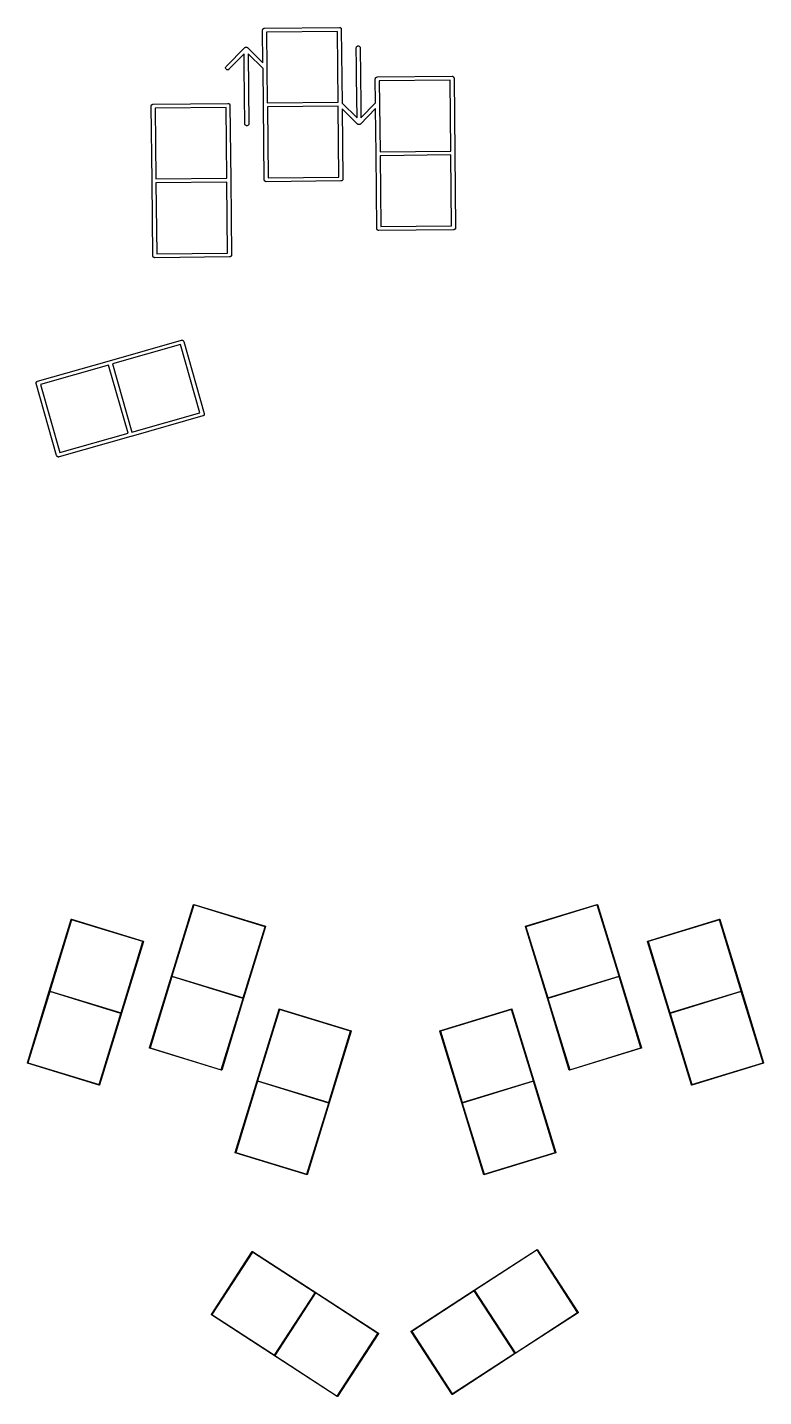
# Model space of a CAD drawing. Extents: x -11.2 to 9.7, y -8 to 9.9.
# Drawn here: x 2.36 to 9.73, y -6.21 to 7.48 of the extents above; entities that cross this region are included whole.
import ezdxf

# ---------------------------------------------------------------- set-up
doc = ezdxf.new("R2010")
doc.units = 0
doc.header["$MEASUREMENT"] = 0
doc.layers.add('BLACK', color=7, linetype='CONTINUOUS')

msp = doc.modelspace()

# ---------------------------------------------------------------- linework, layer by layer
at = {"layer": 'BLACK', "linetype": 'CONTINUOUS'}
for p, q in [((4.71693, 7.45505), (4.71712, 7.45638)), ((4.71693, 7.45481), (4.71693, 7.45505)), ((4.72038, 7.12834), (4.71693, 7.45481)), ((4.71712, 7.45772), (4.71752, 7.45913)), ((4.71712, 7.45638), (4.71712, 7.45772)), ((4.71752, 7.45913), (4.71773, 7.46057)), ((4.71773, 7.46057), (4.71829, 7.4618)), ((4.71829, 7.4618), (4.71866, 7.46309)), ((4.71866, 7.46309), (4.71944, 7.46432)), ((4.71944, 7.46432), (4.72005, 7.46565)), ((4.72005, 7.46565), (4.72093, 7.46667)), ((4.72093, 7.46667), (4.72165, 7.4678)), ((4.72165, 7.4678), (4.72274, 7.46877)), ((4.72274, 7.46877), (4.7237, 7.46987)), ((4.7237, 7.46987), (4.72483, 7.4706)), ((4.72483, 7.4706), (4.72584, 7.47149)), ((4.72584, 7.47149), (4.72716, 7.47211)), ((4.72716, 7.47211), (4.72839, 7.4729)), ((4.72839, 7.4729), (4.72968, 7.47328)), ((4.72968, 7.47328), (4.73089, 7.47385)), ((4.73089, 7.47385), (4.73234, 7.47408)), ((4.73234, 7.47408), (4.73374, 7.47449)), ((4.73374, 7.47449), (4.73508, 7.4745)), ((4.73508, 7.4745), (4.73641, 7.4747)), ((4.73641, 7.4747), (5.4844, 7.48261)), ((5.46513, 7.44303), (4.75651, 7.43554)), ((4.75651, 7.43554), (4.764, 6.72692)), ((5.47262, 6.73441), (5.46513, 7.44303)), ((5.4844, 7.48261), (5.48464, 7.48261)), ((5.48464, 7.48261), (5.48597, 7.48241)), ((5.48597, 7.48241), (5.48731, 7.48242)), ((5.48731, 7.48242), (5.48872, 7.48202)), ((5.48872, 7.48202), (5.49016, 7.48181)), ((5.49016, 7.48181), (5.49138, 7.48125)), ((5.49138, 7.48125), (5.49267, 7.48088)), ((5.49267, 7.48088), (5.49391, 7.48009)), ((5.49391, 7.48009), (5.49524, 7.47949)), ((5.49524, 7.47949), (5.49625, 7.47861)), ((5.49625, 7.47861), (5.49739, 7.47789)), ((5.49739, 7.47789), (5.49836, 7.47679)), ((5.49836, 7.47679), (5.49946, 7.47584)), ((5.49946, 7.47584), (5.50019, 7.47471)), ((5.50019, 7.47471), (5.50108, 7.4737)), ((5.50108, 7.4737), (5.5017, 7.47238)), ((5.5017, 7.47238), (5.50249, 7.47115)), ((5.50249, 7.47115), (5.50287, 7.46986)), ((5.50287, 7.46986), (5.50344, 7.46865)), ((5.50344, 7.46865), (5.50366, 7.4672)), ((5.50366, 7.4672), (5.50408, 7.4658)), ((5.50408, 7.4658), (5.50409, 7.46446)), ((5.50409, 7.46446), (5.50429, 7.46313)), ((5.50429, 7.46313), (5.51211, 6.72329)), ((4.35251, 7.09084), (4.53753, 7.27982)), ((4.53753, 7.27982), (4.5377, 7.27999)), ((4.5377, 7.27999), (4.53824, 7.28039)), ((4.53824, 7.28039), (4.53868, 7.2809)), ((4.53868, 7.2809), (4.53925, 7.28127)), ((4.53925, 7.28127), (4.53972, 7.28174)), ((4.53972, 7.28174), (4.541, 7.28245)), ((4.541, 7.28245), (4.54217, 7.28333)), ((4.54217, 7.28333), (4.5428, 7.28356)), ((4.5428, 7.28356), (4.54337, 7.28393)), ((4.54337, 7.28393), (4.54401, 7.28412)), ((4.54401, 7.28412), (4.5446, 7.28445)), ((4.5446, 7.28445), (4.54603, 7.28477)), ((4.54603, 7.28477), (4.5474, 7.28528)), ((4.5474, 7.28528), (4.54807, 7.28533)), ((4.54807, 7.28533), (4.54872, 7.28552)), ((4.54872, 7.28552), (4.54939, 7.28552)), ((4.54939, 7.28552), (4.55005, 7.28567)), ((4.55005, 7.28567), (4.55151, 7.28558)), ((4.55151, 7.28558), (4.55297, 7.28568)), ((4.55297, 7.28568), (4.55363, 7.28554)), ((4.55363, 7.28554), (4.5543, 7.28554)), ((4.5543, 7.28554), (4.55495, 7.28536)), ((4.55495, 7.28536), (4.55562, 7.28531)), ((4.55562, 7.28531), (4.55699, 7.28482)), ((4.55699, 7.28482), (4.55842, 7.28451)), ((4.55842, 7.28451), (4.55902, 7.28419)), ((4.55902, 7.28419), (4.55966, 7.284)), ((4.55966, 7.284), (4.56023, 7.28364)), ((4.56023, 7.28364), (4.56087, 7.28341)), ((4.56087, 7.28341), (4.56204, 7.28255)), ((4.56204, 7.28255), (4.56333, 7.28185)), ((4.56333, 7.28185), (4.56381, 7.28138)), ((4.56381, 7.28138), (4.56438, 7.28101)), ((4.56438, 7.28101), (4.56482, 7.28051)), ((4.56482, 7.28051), (4.56537, 7.28011)), ((4.56537, 7.28011), (4.72038, 7.12834)), ((5.65389, 7.27793), (5.65469, 7.28346)), ((5.6539, 7.27769), (5.65389, 7.27793)), ((5.65579, 7.09852), (5.6539, 7.27769)), ((5.65469, 7.28346), (5.65701, 7.28853)), ((5.65701, 7.28853), (5.66066, 7.29275)), ((5.66066, 7.29275), (5.66535, 7.29578)), ((5.66535, 7.29578), (5.6707, 7.29737)), ((5.6707, 7.29737), (5.67628, 7.2974)), ((5.67628, 7.2974), (5.68165, 7.29586)), ((5.68165, 7.29586), (5.68636, 7.29287)), ((5.68636, 7.29287), (5.69005, 7.28868)), ((5.69005, 7.28868), (5.69241, 7.28362)), ((5.69241, 7.28362), (5.69326, 7.27811)), ((5.69326, 7.27811), (5.69919, 6.71712)), ((4.53241, 7.21832), (4.38064, 7.0633)), ((4.53389, 7.07884), (4.53241, 7.21832)), ((4.72097, 7.07266), (4.57178, 7.21873)), ((4.57178, 7.21873), (4.57918, 6.51826)), ((4.34695, 7.07553), (4.3473, 7.0811)), ((4.34817, 7.07008), (4.34695, 7.07553)), ((4.3473, 7.0811), (4.34921, 7.08634)), ((4.35087, 7.0652), (4.34817, 7.07008)), ((4.34921, 7.08634), (4.35251, 7.09084)), ((4.35484, 7.06127), (4.35087, 7.0652)), ((4.35975, 7.05861), (4.35484, 7.06127)), ((4.3652, 7.05743), (4.35975, 7.05861)), ((4.37077, 7.05784), (4.3652, 7.05743)), ((4.376, 7.05979), (4.37077, 7.05784)), ((4.38047, 7.06313), (4.376, 7.05979)), ((4.38064, 7.0633), (4.38047, 7.06313)), ((4.53981, 6.51785), (4.53389, 7.07884)), ((4.72484, 6.70682), (4.72097, 7.07266)), ((5.65587, 7.09069), (5.65579, 7.09852)), ((5.65697, 6.98658), (5.65587, 7.09069)), ((5.65587, 7.09069), (5.65587, 7.09069)), ((5.6613, 6.57722), (5.65697, 6.98658)), ((5.8521, 6.98248), (5.8531, 6.98337)), ((5.8531, 6.98337), (5.85443, 6.98399)), ((5.85443, 6.98399), (5.85566, 6.98478)), ((5.85566, 6.98478), (5.85694, 6.98517)), ((5.85694, 6.98517), (5.85816, 6.98574)), ((5.85816, 6.98574), (5.85961, 6.98596)), ((5.85961, 6.98596), (5.86101, 6.98637)), ((5.86101, 6.98637), (5.86235, 6.98638)), ((5.86235, 6.98638), (5.86368, 6.98658)), ((5.86368, 6.98658), (6.61167, 6.99449)), ((6.61167, 6.99449), (6.61191, 6.99449)), ((6.61191, 6.99449), (6.61324, 6.9943)), ((6.61324, 6.9943), (6.61458, 6.9943)), ((6.61458, 6.9943), (6.61598, 6.9939)), ((6.61598, 6.9939), (6.61743, 6.99369)), ((6.61743, 6.99369), (6.61865, 6.99313)), ((6.61865, 6.99313), (6.61994, 6.99276)), ((6.61994, 6.99276), (6.62118, 6.99198)), ((6.62118, 6.99198), (6.62251, 6.99137)), ((6.62251, 6.99137), (6.62352, 6.99049)), ((6.62352, 6.99049), (6.62466, 6.98977)), ((6.62466, 6.98977), (6.62562, 6.98868)), ((6.62562, 6.98868), (6.62673, 6.98772)), ((6.62673, 6.98772), (6.62746, 6.98659)), ((6.62746, 6.98659), (6.62834, 6.98558)), ((6.62834, 6.98558), (6.62896, 6.98426)), ((6.62896, 6.98426), (6.62976, 6.98303)), ((6.62976, 6.98303), (6.63014, 6.98174)), ((5.8442, 6.96693), (5.84439, 6.96826)), ((5.8442, 6.96669), (5.8442, 6.96693)), ((5.84673, 6.72683), (5.8442, 6.96669)), ((5.84439, 6.9696), (5.84479, 6.97101)), ((5.84439, 6.96826), (5.84439, 6.9696)), ((5.84479, 6.97101), (5.845, 6.97246)), ((5.845, 6.97246), (5.84556, 6.97368)), ((5.84556, 6.97368), (5.84593, 6.97497)), ((5.84593, 6.97497), (5.84671, 6.9762)), ((5.84671, 6.9762), (5.84732, 6.97753)), ((5.84732, 6.97753), (5.8482, 6.97855)), ((5.8482, 6.97855), (5.84891, 6.97968)), ((5.84891, 6.97968), (5.85001, 6.98065)), ((5.85001, 6.98065), (5.85097, 6.98176)), ((5.85097, 6.98176), (5.8521, 6.98248)), ((6.5924, 6.95491), (5.88378, 6.94742)), ((5.88378, 6.94742), (5.89126, 6.2388)), ((6.59988, 6.24629), (6.5924, 6.95491)), ((6.63014, 6.98174), (6.63071, 6.98053)), ((6.63071, 6.98053), (6.63093, 6.97908)), ((6.63093, 6.97908), (6.63135, 6.97768)), ((6.63135, 6.97768), (6.63135, 6.97634)), ((6.63135, 6.97634), (6.63156, 6.97501)), ((6.63156, 6.97501), (6.64736, 5.47903)), ((3.60757, 6.70796), (3.60866, 6.70892)), ((3.60866, 6.70892), (3.60962, 6.71003)), ((3.60962, 6.71003), (3.61075, 6.71076)), ((3.61075, 6.71076), (3.61175, 6.71164)), ((3.61175, 6.71164), (3.61308, 6.71226)), ((3.61308, 6.71226), (3.61431, 6.71306)), ((3.61431, 6.71306), (3.61559, 6.71344)), ((3.61559, 6.71344), (3.61681, 6.71401)), ((3.61681, 6.71401), (3.61826, 6.71423)), ((3.61826, 6.71423), (3.61966, 6.71465)), ((3.61966, 6.71465), (3.621, 6.71465)), ((3.621, 6.71465), (3.62233, 6.71486)), ((3.62233, 6.71486), (4.37032, 6.72276)), ((4.37032, 6.72276), (4.37056, 6.72276)), ((4.37056, 6.72276), (4.37189, 6.72257)), ((4.37189, 6.72257), (4.37323, 6.72258)), ((4.37323, 6.72258), (4.37463, 6.72217)), ((4.37463, 6.72217), (4.37608, 6.72196)), ((4.37608, 6.72196), (4.3773, 6.7214)), ((4.3773, 6.7214), (4.37859, 6.72103)), ((4.37859, 6.72103), (4.37983, 6.72025)), ((4.37983, 6.72025), (4.38116, 6.71964)), ((4.38116, 6.71964), (4.38217, 6.71877)), ((4.38217, 6.71877), (4.38331, 6.71805)), ((4.38331, 6.71805), (4.38427, 6.71695)), ((4.38427, 6.71695), (4.38538, 6.71599)), ((4.38538, 6.71599), (4.38611, 6.71486)), ((4.38611, 6.71486), (4.387, 6.71386)), ((4.387, 6.71386), (4.38761, 6.71253)), ((4.38761, 6.71253), (4.38841, 6.7113)), ((4.38841, 6.7113), (4.38879, 6.71002)), ((4.38879, 6.71002), (4.38936, 6.7088)), ((4.38936, 6.7088), (4.38958, 6.70736)), ((4.764, 6.72692), (5.47262, 6.73441)), ((5.51211, 6.72329), (5.6613, 6.57722)), ((5.69919, 6.71712), (5.70066, 6.57764)), ((5.70066, 6.57764), (5.84673, 6.72683)), ((3.60285, 6.69521), (3.60304, 6.69654)), ((3.60285, 6.69497), (3.60285, 6.69521)), ((3.61075, 5.94698), (3.60285, 6.69497)), ((3.60304, 6.69788), (3.60344, 6.69928)), ((3.60304, 6.69654), (3.60304, 6.69788)), ((3.60344, 6.69928), (3.60365, 6.70073)), ((3.60365, 6.70073), (3.60421, 6.70195)), ((3.60421, 6.70195), (3.60458, 6.70324)), ((3.60458, 6.70324), (3.60536, 6.70448)), ((3.60536, 6.70448), (3.60597, 6.70581)), ((3.60597, 6.70581), (3.60685, 6.70682)), ((3.60685, 6.70682), (3.60757, 6.70796)), ((4.35105, 6.68318), (3.64243, 6.6757)), ((3.64243, 6.6757), (3.64991, 5.96708)), ((4.35854, 5.97456), (4.35105, 6.68318)), ((4.38958, 6.70736), (4.39, 6.70595)), ((4.39, 6.70595), (4.39, 6.70461)), ((4.39, 6.70461), (4.39021, 6.70328)), ((4.39021, 6.70328), (4.39811, 5.9553)), ((4.73274, 5.95883), (4.72484, 6.70682)), ((4.72484, 6.70682), (4.72484, 6.70682)), ((5.47303, 6.69504), (4.76441, 6.68755)), ((4.76441, 6.68755), (4.7719, 5.97893)), ((5.48052, 5.98642), (5.47303, 6.69504)), ((5.66771, 6.51584), (5.5127, 6.66762)), ((5.5127, 6.66762), (5.5201, 5.96715)), ((5.84732, 6.67115), (5.69555, 6.51614)), ((5.8521, 6.2187), (5.84732, 6.67115)), ((4.54066, 6.51233), (4.53981, 6.51785)), ((4.54303, 6.50727), (4.54066, 6.51233)), ((4.54672, 6.50309), (4.54303, 6.50727)), ((4.55143, 6.5001), (4.54672, 6.50309)), ((4.55679, 6.49856), (4.55143, 6.5001)), ((4.56238, 6.49858), (4.55679, 6.49856)), ((4.56773, 6.50017), (4.56238, 6.49858)), ((4.57241, 6.5032), (4.56773, 6.50017)), ((4.57606, 6.50742), (4.57241, 6.5032)), ((4.57838, 6.5125), (4.57606, 6.50742)), ((4.57918, 6.51802), (4.57838, 6.5125)), ((4.57918, 6.51826), (4.57918, 6.51802)), ((5.66825, 6.51545), (5.66771, 6.51584)), ((5.6687, 6.51494), (5.66825, 6.51545)), ((5.66927, 6.51458), (5.6687, 6.51494)), ((5.66975, 6.51411), (5.66927, 6.51458)), ((5.67103, 6.51341), (5.66975, 6.51411)), ((5.67221, 6.51254), (5.67103, 6.51341)), ((5.67285, 6.51231), (5.67221, 6.51254)), ((5.67342, 6.51195), (5.67285, 6.51231)), ((5.67406, 6.51177), (5.67342, 6.51195)), ((5.67466, 6.51145), (5.67406, 6.51177)), ((5.67608, 6.51114), (5.67466, 6.51145)), ((5.67746, 6.51064), (5.67608, 6.51114)), ((5.67813, 6.5106), (5.67746, 6.51064)), ((5.67878, 6.51041), (5.67813, 6.5106)), ((5.67945, 6.51041), (5.67878, 6.51041)), ((5.68011, 6.51027), (5.67945, 6.51041)), ((5.68157, 6.51038), (5.68011, 6.51027)), ((5.68303, 6.51029), (5.68157, 6.51038)), ((5.68369, 6.51043), (5.68303, 6.51029)), ((5.68436, 6.51044), (5.68369, 6.51043)), ((5.68501, 6.51063), (5.68436, 6.51044)), ((5.68568, 6.51068), (5.68501, 6.51063)), ((5.68705, 6.51119), (5.68568, 6.51068)), ((5.68847, 6.51151), (5.68705, 6.51119)), ((5.68906, 6.51183), (5.68847, 6.51151)), ((5.68971, 6.51203), (5.68906, 6.51183)), ((5.69028, 6.51239), (5.68971, 6.51203)), ((5.69091, 6.51263), (5.69028, 6.51239)), ((5.69208, 6.5135), (5.69091, 6.51263)), ((5.69336, 6.51421), (5.69208, 6.5135)), ((5.69383, 6.51469), (5.69336, 6.51421)), ((5.6944, 6.51505), (5.69383, 6.51469)), ((5.69484, 6.51556), (5.6944, 6.51505)), ((5.69538, 6.51597), (5.69484, 6.51556)), ((5.69555, 6.51614), (5.69538, 6.51597)), ((5.86001, 5.47071), (5.8521, 6.2187)), ((5.8521, 6.2187), (5.8521, 6.2187)), ((5.89126, 6.2388), (6.59988, 6.24629)), ((6.6003, 6.20692), (5.89168, 6.19944)), ((5.89168, 6.19944), (5.89917, 5.49081)), ((6.60779, 5.4983), (6.6003, 6.20692)), ((3.61866, 5.19899), (3.61075, 5.94698)), ((3.61075, 5.94698), (3.61075, 5.94698)), ((3.64991, 5.96708), (4.35854, 5.97456)), ((4.35895, 5.9352), (3.65033, 5.92771)), ((3.65033, 5.92771), (3.65782, 5.21909)), ((4.36644, 5.22657), (4.35895, 5.9352)), ((4.39811, 5.9553), (4.40602, 5.20731)), ((4.73294, 5.9575), (4.73274, 5.95883)), ((4.73295, 5.95616), (4.73294, 5.9575)), ((4.73337, 5.95476), (4.73295, 5.95616)), ((4.73359, 5.95331), (4.73337, 5.95476)), ((4.73416, 5.9521), (4.73359, 5.95331)), ((4.73454, 5.95081), (4.73416, 5.9521)), ((4.73533, 5.94958), (4.73454, 5.95081)), ((4.73595, 5.94826), (4.73533, 5.94958)), ((4.73684, 5.94725), (4.73595, 5.94826)), ((4.73757, 5.94612), (4.73684, 5.94725)), ((4.73867, 5.94517), (4.73757, 5.94612)), ((4.73964, 5.94407), (4.73867, 5.94517)), ((4.74077, 5.94335), (4.73964, 5.94407)), ((4.74179, 5.94247), (4.74077, 5.94335)), ((4.74312, 5.94187), (4.74179, 5.94247)), ((4.74436, 5.94108), (4.74312, 5.94187)), ((4.74565, 5.94071), (4.74436, 5.94108)), ((4.74687, 5.94015), (4.74565, 5.94071)), ((4.74831, 5.93994), (4.74687, 5.94015)), ((4.74972, 5.93954), (4.74831, 5.93994)), ((4.75106, 5.93955), (4.74972, 5.93954)), ((4.75239, 5.93935), (4.75106, 5.93955)), ((4.75263, 5.93935), (4.75239, 5.93935)), ((5.50062, 5.94726), (4.75263, 5.93935)), ((4.7719, 5.97893), (5.48052, 5.98642)), ((5.50195, 5.94746), (5.50062, 5.94726)), ((5.50329, 5.94747), (5.50195, 5.94746)), ((5.50469, 5.94788), (5.50329, 5.94747)), ((5.50614, 5.94811), (5.50469, 5.94788)), ((5.50735, 5.94868), (5.50614, 5.94811)), ((5.50864, 5.94906), (5.50735, 5.94868)), ((5.50987, 5.94985), (5.50864, 5.94906)), ((5.51119, 5.95047), (5.50987, 5.94985)), ((5.5122, 5.95136), (5.51119, 5.95047)), ((5.51333, 5.95209), (5.5122, 5.95136)), ((5.51428, 5.95319), (5.51333, 5.95209)), ((5.51538, 5.95416), (5.51428, 5.95319)), ((5.5161, 5.95529), (5.51538, 5.95416)), ((5.51698, 5.95631), (5.5161, 5.95529)), ((5.51759, 5.95764), (5.51698, 5.95631)), ((5.51837, 5.95887), (5.51759, 5.95764)), ((5.51874, 5.96016), (5.51837, 5.95887)), ((5.5193, 5.96139), (5.51874, 5.96016)), ((5.51951, 5.96283), (5.5193, 5.96139)), ((5.51991, 5.96424), (5.51951, 5.96283)), ((5.5201, 5.96691), (5.51991, 5.96558)), ((5.51991, 5.96558), (5.51991, 5.96424)), ((5.5201, 5.96715), (5.5201, 5.96691)), ((5.89917, 5.49081), (6.60779, 5.4983)), ((6.64736, 5.47879), (6.64717, 5.47746)), ((6.64717, 5.47746), (6.64718, 5.47612)), ((6.64736, 5.47903), (6.64736, 5.47879)), ((5.86021, 5.46939), (5.86001, 5.47071)), ((5.86022, 5.46804), (5.86021, 5.46939)), ((5.86063, 5.46664), (5.86022, 5.46804)), ((5.86086, 5.4652), (5.86063, 5.46664)), ((5.86142, 5.46398), (5.86086, 5.4652)), ((5.86181, 5.46269), (5.86142, 5.46398)), ((5.8626, 5.46147), (5.86181, 5.46269)), ((5.86322, 5.46014), (5.8626, 5.46147)), ((5.86411, 5.45913), (5.86322, 5.46014)), ((5.86483, 5.45801), (5.86411, 5.45913)), ((5.86594, 5.45705), (5.86483, 5.45801)), ((5.86691, 5.45595), (5.86594, 5.45705)), ((5.86804, 5.45523), (5.86691, 5.45595)), ((5.86906, 5.45436), (5.86804, 5.45523)), ((5.87039, 5.45375), (5.86906, 5.45436)), ((5.87162, 5.45297), (5.87039, 5.45375)), ((5.87291, 5.45259), (5.87162, 5.45297)), ((5.87413, 5.45204), (5.87291, 5.45259)), ((5.87558, 5.45183), (5.87413, 5.45204)), ((5.87699, 5.45142), (5.87558, 5.45183)), ((5.87833, 5.45143), (5.87699, 5.45142)), ((5.87966, 5.45124), (5.87833, 5.45143)), ((5.8799, 5.45124), (5.87966, 5.45124)), ((6.62789, 5.45914), (5.8799, 5.45124)), ((6.62921, 5.45934), (6.62789, 5.45914)), ((6.63056, 5.45935), (6.62921, 5.45934)), ((6.63196, 5.45977), (6.63056, 5.45935)), ((6.6334, 5.45999), (6.63196, 5.45977)), ((6.63462, 5.46056), (6.6334, 5.45999)), ((6.63591, 5.46094), (6.63462, 5.46056)), ((6.63714, 5.46173), (6.63591, 5.46094)), ((6.63846, 5.46235), (6.63714, 5.46173)), ((6.63947, 5.46324), (6.63846, 5.46235)), ((6.6406, 5.46397), (6.63947, 5.46324)), ((6.64155, 5.46508), (6.6406, 5.46397)), ((6.64265, 5.46604), (6.64155, 5.46508)), ((6.64337, 5.46718), (6.64265, 5.46604)), ((6.64425, 5.46819), (6.64337, 5.46718)), ((6.64485, 5.46952), (6.64425, 5.46819)), ((6.64564, 5.47076), (6.64485, 5.46952)), ((6.64601, 5.47205), (6.64564, 5.47076)), ((6.64656, 5.47327), (6.64601, 5.47205)), ((6.64677, 5.47472), (6.64656, 5.47327)), ((6.64718, 5.47612), (6.64677, 5.47472)), ((3.65782, 5.21909), (4.36644, 5.22657)), ((4.40543, 5.20299), (4.40522, 5.20154)), ((4.40583, 5.20439), (4.40543, 5.20299)), ((4.40602, 5.20706), (4.40582, 5.20574)), ((4.40582, 5.20574), (4.40583, 5.20439)), ((4.40602, 5.20731), (4.40602, 5.20706)), ((3.61886, 5.19766), (3.61866, 5.19899)), ((3.61887, 5.19632), (3.61886, 5.19766)), ((3.61928, 5.19492), (3.61887, 5.19632)), ((3.61951, 5.19347), (3.61928, 5.19492)), ((3.62008, 5.19225), (3.61951, 5.19347)), ((3.62046, 5.19097), (3.62008, 5.19225)), ((3.62125, 5.18974), (3.62046, 5.19097)), ((3.62187, 5.18841), (3.62125, 5.18974)), ((3.62276, 5.18741), (3.62187, 5.18841)), ((3.62349, 5.18628), (3.62276, 5.18741)), ((3.62459, 5.18532), (3.62349, 5.18628)), ((3.62556, 5.18422), (3.62459, 5.18532)), ((3.62669, 5.18351), (3.62556, 5.18422)), ((3.62771, 5.18263), (3.62669, 5.18351)), ((3.62904, 5.18202), (3.62771, 5.18263)), ((3.63027, 5.18124), (3.62904, 5.18202)), ((3.63156, 5.18087), (3.63027, 5.18124)), ((3.63279, 5.18031), (3.63156, 5.18087)), ((3.63423, 5.1801), (3.63279, 5.18031)), ((3.63564, 5.1797), (3.63423, 5.1801)), ((3.63698, 5.1797), (3.63564, 5.1797)), ((3.63831, 5.17951), (3.63698, 5.1797)), ((3.63855, 5.17951), (3.63831, 5.17951)), ((4.38654, 5.18741), (3.63855, 5.17951)), ((4.38787, 5.18762), (4.38654, 5.18741)), ((4.38921, 5.18762), (4.38787, 5.18762)), ((4.39061, 5.18804), (4.38921, 5.18762)), ((4.39206, 5.18826), (4.39061, 5.18804)), ((4.39327, 5.18883), (4.39206, 5.18826)), ((4.39456, 5.18921), (4.39327, 5.18883)), ((4.39579, 5.19001), (4.39456, 5.18921)), ((4.39711, 5.19063), (4.39579, 5.19001)), ((4.39812, 5.19151), (4.39711, 5.19063)), ((4.39925, 5.19224), (4.39812, 5.19151)), ((4.4002, 5.19335), (4.39925, 5.19224)), ((4.4013, 5.19431), (4.4002, 5.19335)), ((4.40202, 5.19545), (4.4013, 5.19431)), ((4.4029, 5.19646), (4.40202, 5.19545)), ((4.4035, 5.19779), (4.4029, 5.19646)), ((4.40429, 5.19903), (4.4035, 5.19779)), ((4.40466, 5.20032), (4.40429, 5.19903)), ((4.40522, 5.20154), (4.40466, 5.20032)), ((3.1847, 4.14943), (3.90413, 4.35428)), ((3.89598, 4.31103), (3.21441, 4.11695)), ((4.09005, 3.62946), (3.89598, 4.31103)), ((3.90413, 4.35428), (3.90436, 4.35435)), ((3.90436, 4.35435), (3.90569, 4.35451)), ((3.90569, 4.35451), (3.90699, 4.35487)), ((3.90699, 4.35487), (3.90845, 4.35485)), ((3.90845, 4.35485), (3.9099, 4.35503)), ((3.9099, 4.35503), (3.91123, 4.35482)), ((3.91123, 4.35482), (3.91257, 4.3548)), ((3.91257, 4.3548), (3.91397, 4.35437)), ((3.91397, 4.35437), (3.91541, 4.35413)), ((3.91541, 4.35413), (3.91662, 4.35355)), ((3.91662, 4.35355), (3.9179, 4.35316)), ((3.9179, 4.35316), (3.91913, 4.35236)), ((3.91913, 4.35236), (3.92044, 4.35173)), ((3.92044, 4.35173), (3.92144, 4.35083)), ((3.92144, 4.35083), (3.92257, 4.35009)), ((3.92257, 4.35009), (3.92351, 4.34898)), ((3.92351, 4.34898), (3.9246, 4.348)), ((3.9246, 4.348), (3.92531, 4.34686)), ((3.92531, 4.34686), (3.92618, 4.34584)), ((3.92618, 4.34584), (3.92678, 4.3445)), ((3.92678, 4.3445), (3.92755, 4.34326)), ((3.92755, 4.34326), (3.92791, 4.34197)), ((3.92791, 4.34197), (3.92845, 4.34074)), ((3.92845, 4.34074), (4.13331, 3.62131)), ((2.46526, 3.94457), (3.1847, 4.14943)), ((3.21441, 4.11695), (3.40849, 3.43538)), ((3.17655, 4.10617), (2.49498, 3.91209)), ((3.37062, 3.4246), (3.17655, 4.10617)), ((2.45097, 3.92602), (2.45119, 3.92734)), ((2.45115, 3.92456), (2.45097, 3.92602)), ((2.45113, 3.9231), (2.45115, 3.92456)), ((2.45149, 3.92181), (2.45113, 3.9231)), ((2.45119, 3.92734), (2.45121, 3.92868)), ((2.45121, 3.92868), (2.45164, 3.93008)), ((2.45166, 3.92048), (2.45149, 3.92181)), ((2.45164, 3.93008), (2.45187, 3.93152)), ((2.45172, 3.92024), (2.45166, 3.92048)), ((2.65658, 3.20081), (2.45172, 3.92024)), ((2.45187, 3.93152), (2.45245, 3.93274)), ((2.45245, 3.93274), (2.45284, 3.93402)), ((2.45284, 3.93402), (2.45365, 3.93524)), ((2.45365, 3.93524), (2.45428, 3.93656)), ((2.45428, 3.93656), (2.45517, 3.93756)), ((2.45517, 3.93756), (2.45591, 3.93868)), ((2.45591, 3.93868), (2.45703, 3.93963)), ((2.45703, 3.93963), (2.458, 3.94072)), ((2.458, 3.94072), (2.45914, 3.94143)), ((2.45914, 3.94143), (2.46017, 3.94229)), ((2.46017, 3.94229), (2.4615, 3.94289)), ((2.4615, 3.94289), (2.46274, 3.94366)), ((2.46274, 3.94366), (2.46404, 3.94402)), ((2.46404, 3.94402), (2.46526, 3.94457)), ((2.49498, 3.91209), (2.68905, 3.23053)), ((4.11977, 3.59698), (3.40034, 3.39213)), ((3.40849, 3.43538), (4.09005, 3.62946)), ((4.121, 3.59753), (4.11977, 3.59698)), ((4.12229, 3.59789), (4.121, 3.59753)), ((4.12353, 3.59866), (4.12229, 3.59789)), ((4.12487, 3.59926), (4.12353, 3.59866)), ((4.12589, 3.60013), (4.12487, 3.59926)), ((4.12703, 3.60084), (4.12589, 3.60013)), ((4.12801, 3.60193), (4.12703, 3.60084)), ((4.12912, 3.60287), (4.12801, 3.60193)), ((4.12986, 3.60399), (4.12912, 3.60287)), ((4.13075, 3.60499), (4.12986, 3.60399)), ((4.13138, 3.60631), (4.13075, 3.60499)), ((4.13219, 3.60753), (4.13138, 3.60631)), ((4.13258, 3.60882), (4.13219, 3.60753)), ((4.13316, 3.61003), (4.13258, 3.60882)), ((4.1334, 3.61147), (4.13316, 3.61003)), ((4.13331, 3.62131), (4.13338, 3.62108)), ((4.13338, 3.62108), (4.13354, 3.61974)), ((4.13383, 3.61287), (4.1334, 3.61147)), ((4.13354, 3.61974), (4.1339, 3.61845)), ((4.13384, 3.61421), (4.13383, 3.61287)), ((4.13406, 3.61554), (4.13384, 3.61421)), ((4.1339, 3.61845), (4.13388, 3.61699)), ((4.13388, 3.61699), (4.13406, 3.61554)), ((2.68905, 3.23053), (3.37062, 3.4246)), ((3.40033, 3.39213), (2.6809, 3.18727)), ((3.40034, 3.39213), (3.40033, 3.39213)), ((2.65713, 3.19959), (2.65658, 3.20081)), ((2.65749, 3.19829), (2.65713, 3.19959)), ((2.65826, 3.19705), (2.65749, 3.19829)), ((2.65885, 3.19571), (2.65826, 3.19705)), ((2.65972, 3.19469), (2.65885, 3.19571)), ((2.66043, 3.19355), (2.65972, 3.19469)), ((2.66152, 3.19257), (2.66043, 3.19355)), ((2.66247, 3.19146), (2.66152, 3.19257)), ((2.66359, 3.19072), (2.66247, 3.19146)), ((2.66459, 3.18983), (2.66359, 3.19072)), ((2.66591, 3.1892), (2.66459, 3.18983)), ((2.66713, 3.18839), (2.66591, 3.1892)), ((2.66841, 3.188), (2.66713, 3.18839)), ((2.66962, 3.18742), (2.66841, 3.188)), ((2.67107, 3.18718), (2.66962, 3.18742)), ((2.67246, 3.18675), (2.67107, 3.18718)), ((2.67381, 3.18674), (2.67246, 3.18675)), ((2.67513, 3.18652), (2.67381, 3.18674)), ((2.67658, 3.1867), (2.67513, 3.18652)), ((2.67804, 3.18668), (2.67658, 3.1867)), ((2.67934, 3.18704), (2.67804, 3.18668)), ((2.68067, 3.18721), (2.67934, 3.18704)), ((2.6809, 3.18727), (2.68067, 3.18721)), ((3.80505, -2.00542), (4.02433, -1.28819)), ((4.02815, -1.29183), (3.81026, -2.00454)), ((4.02433, -1.28819), (4.02548, -1.28679)), ((4.02548, -1.28679), (4.02728, -1.28662)), ((4.02728, -1.28662), (4.7445, -1.5059)), ((4.74086, -1.50973), (4.02815, -1.29183)), ((7.34786, -1.5059), (8.06509, -1.28662)), ((8.06422, -1.29183), (7.3515, -1.50973)), ((8.28211, -2.00454), (8.06422, -1.29183)), ((8.06509, -1.28662), (8.06509, -1.28662)), ((8.06509, -1.28662), (8.06689, -1.28679)), ((8.06689, -1.28679), (8.06804, -1.28819)), ((8.06804, -1.28819), (8.28732, -2.00542)), ((2.58302, -2.15465), (2.8023, -1.43742)), ((2.80612, -1.44106), (2.58823, -2.15377)), ((2.8023, -1.43742), (2.80345, -1.43603)), ((2.80345, -1.43603), (2.80525, -1.43585)), ((2.80525, -1.43585), (3.52248, -1.65513)), ((3.51884, -1.65896), (2.80612, -1.44106)), ((4.7445, -1.5059), (4.7459, -1.50705)), ((7.34647, -1.50705), (7.34786, -1.5059)), ((8.56989, -1.65513), (9.28712, -1.43585)), ((9.28624, -1.44106), (8.57353, -1.65896)), ((9.50414, -2.15377), (9.28624, -1.44106)), ((9.28712, -1.43585), (9.28712, -1.43585)), ((9.28712, -1.43585), (9.28892, -1.43603)), ((9.28892, -1.43603), (9.29007, -1.43742)), ((9.29007, -1.43742), (9.50935, -2.15465)), ((4.52297, -2.22244), (4.74086, -1.50973)), ((4.74607, -1.50885), (4.52679, -2.22608)), ((4.7459, -1.50705), (4.74607, -1.50885)), ((7.3463, -1.50885), (7.34647, -1.50705)), ((7.56557, -2.22608), (7.3463, -1.50885)), ((7.3515, -1.50973), (7.5694, -2.22244)), ((3.30094, -2.37167), (3.51884, -1.65896)), ((3.52404, -1.65808), (3.30477, -2.37531)), ((3.52248, -1.65513), (3.52387, -1.65628)), ((3.52387, -1.65628), (3.52404, -1.65808)), ((8.56832, -1.65808), (8.5685, -1.65628)), ((8.7876, -2.37531), (8.56832, -1.65808)), ((8.5685, -1.65628), (8.56989, -1.65513)), ((8.57353, -1.65896), (8.79143, -2.37167)), ((3.58577, -2.72264), (3.80505, -2.00542)), ((3.80887, -2.00906), (3.59098, -2.72177)), ((3.80505, -2.00542), (3.80505, -2.00542)), ((4.52159, -2.22695), (3.80887, -2.00906)), ((3.81026, -2.00454), (4.52297, -2.22244)), ((7.5694, -2.22244), (8.28211, -2.00454)), ((8.28349, -2.00906), (7.57078, -2.22695)), ((8.50139, -2.72177), (8.28349, -2.00906)), ((8.28732, -2.00542), (8.28732, -2.00542)), ((8.28732, -2.00542), (8.5066, -2.72264)), ((2.36374, -2.87188), (2.58302, -2.15465)), ((2.58685, -2.15829), (2.36895, -2.871)), ((2.58302, -2.15465), (2.58302, -2.15465)), ((3.29956, -2.37619), (2.58685, -2.15829)), ((2.58823, -2.15377), (3.30094, -2.37167)), ((8.79143, -2.37167), (9.50414, -2.15377)), ((9.50552, -2.15829), (8.79281, -2.37619)), ((9.72342, -2.871), (9.50552, -2.15829)), ((9.50935, -2.15465), (9.50935, -2.15465)), ((9.50935, -2.15465), (9.72863, -2.87188)), ((4.30369, -2.93966), (4.52159, -2.22695)), ((4.52679, -2.22608), (4.30751, -2.9433)), ((4.52679, -2.22608), (4.52679, -2.22608)), ((7.78485, -2.9433), (7.56557, -2.22608)), ((7.56557, -2.22608), (7.56557, -2.22608)), ((7.57078, -2.22695), (7.78868, -2.93966)), ((3.08166, -3.0889), (3.29956, -2.37619)), ((3.30477, -2.37531), (3.08549, -3.09254)), ((3.30477, -2.37531), (3.30477, -2.37531)), ((4.66161, -3.05156), (4.88089, -2.33433)), ((4.88472, -2.33797), (4.66682, -3.05068)), ((4.88089, -2.33433), (4.88204, -2.33294)), ((4.88204, -2.33294), (4.88384, -2.33277)), ((4.88384, -2.33277), (5.60107, -2.55204)), ((5.59743, -2.55587), (4.88472, -2.33797)), ((6.4913, -2.55204), (7.20853, -2.33277)), ((7.20765, -2.33797), (6.49494, -2.55587)), ((7.42555, -3.05068), (7.20765, -2.33797)), ((7.20853, -2.33277), (7.20853, -2.33277)), ((7.20853, -2.33277), (7.21033, -2.33294)), ((7.21033, -2.33294), (7.21148, -2.33433)), ((7.21148, -2.33433), (7.43076, -3.05156)), ((9.00688, -3.09254), (8.7876, -2.37531)), ((8.7876, -2.37531), (8.7876, -2.37531)), ((8.79281, -2.37619), (9.01071, -3.0889)), ((5.37953, -3.26858), (5.59743, -2.55587)), ((5.60264, -2.55499), (5.38336, -3.27222)), ((5.60107, -2.55204), (5.60246, -2.55319)), ((5.60246, -2.55319), (5.60264, -2.55499)), ((6.48973, -2.55499), (6.48991, -2.55319)), ((6.70901, -3.27222), (6.48973, -2.55499)), ((6.48991, -2.55319), (6.4913, -2.55204)), ((6.49494, -2.55587), (6.71284, -3.26858)), ((3.58594, -2.72444), (3.58577, -2.72264)), ((3.58734, -2.72559), (3.58594, -2.72444)), ((4.30457, -2.94487), (3.58734, -2.72559)), ((3.59098, -2.72177), (4.30369, -2.93966)), ((8.50503, -2.72559), (7.7878, -2.94487)), ((7.78868, -2.93966), (8.50139, -2.72177)), ((8.50643, -2.72444), (8.50503, -2.72559)), ((8.5066, -2.72264), (8.50643, -2.72444)), ((2.36391, -2.87368), (2.36374, -2.87188)), ((2.36531, -2.87483), (2.36391, -2.87368)), ((3.08254, -3.09411), (2.36531, -2.87483)), ((2.36895, -2.871), (3.08166, -3.0889)), ((9.72706, -2.87483), (9.00983, -3.09411)), ((9.01071, -3.0889), (9.72342, -2.871)), ((9.72846, -2.87368), (9.72706, -2.87483)), ((9.72863, -2.87188), (9.72846, -2.87368)), ((4.30636, -2.9447), (4.30457, -2.94487)), ((4.30457, -2.94487), (4.30457, -2.94487)), ((4.30751, -2.9433), (4.30636, -2.9447)), ((7.786, -2.9447), (7.78485, -2.9433)), ((7.7878, -2.94487), (7.786, -2.9447)), ((3.08434, -3.09393), (3.08254, -3.09411)), ((3.08254, -3.09411), (3.08254, -3.09411)), ((3.08549, -3.09254), (3.08434, -3.09393)), ((4.44233, -3.76879), (4.66161, -3.05156)), ((4.66544, -3.0552), (4.44754, -3.76791)), ((4.66161, -3.05156), (4.66161, -3.05156)), ((5.37815, -3.2731), (4.66544, -3.0552)), ((4.66682, -3.05068), (5.37953, -3.26858)), ((6.71284, -3.26858), (7.42555, -3.05068)), ((7.42693, -3.0552), (6.71422, -3.2731)), ((7.64483, -3.76791), (7.42693, -3.0552)), ((7.43076, -3.05156), (7.43076, -3.05156)), ((7.43076, -3.05156), (7.65004, -3.76879)), ((9.00803, -3.09393), (9.00688, -3.09254)), ((9.00983, -3.09411), (9.00803, -3.09393)), ((5.16025, -3.98581), (5.37815, -3.2731)), ((5.38336, -3.27222), (5.16408, -3.98945)), ((5.38336, -3.27222), (5.38336, -3.27222)), ((6.92829, -3.98945), (6.70901, -3.27222)), ((6.70901, -3.27222), (6.70901, -3.27222)), ((6.71422, -3.2731), (6.93212, -3.98581)), ((4.44251, -3.77059), (4.44233, -3.76879)), ((4.4439, -3.77174), (4.44251, -3.77059)), ((5.16113, -3.99102), (4.4439, -3.77174)), ((4.44754, -3.76791), (5.16025, -3.98581)), ((7.64847, -3.77174), (6.93124, -3.99102)), ((6.93212, -3.98581), (7.64483, -3.76791)), ((7.64986, -3.77059), (7.64847, -3.77174)), ((7.65004, -3.76879), (7.64986, -3.77059)), ((5.16293, -3.99085), (5.16113, -3.99102)), ((5.16113, -3.99102), (5.16113, -3.99102)), ((5.16408, -3.98945), (5.16293, -3.99085)), ((6.92944, -3.99085), (6.92829, -3.98945)), ((6.93124, -3.99102), (6.92944, -3.99085)), ((4.20484, -5.38813), (4.61332, -4.75912)), ((4.616, -4.76368), (4.21009, -5.38872)), ((4.61332, -4.75912), (4.61481, -4.7581)), ((4.61481, -4.7581), (4.61659, -4.75843)), ((5.24104, -5.16958), (4.616, -4.76368)), ((4.61659, -4.75843), (5.87459, -5.57539)), ((6.83268, -5.1452), (7.46168, -4.73672)), ((7.46227, -4.74197), (6.83723, -5.14787)), ((7.46168, -4.73672), (7.46346, -4.73639)), ((7.86818, -5.36701), (7.46227, -4.74197)), ((7.46346, -4.73639), (7.46495, -4.73741)), ((7.46495, -4.73741), (7.87343, -5.36642)), ((4.83513, -5.79462), (5.24104, -5.16958)), ((5.245, -5.17216), (4.83909, -5.7972)), ((5.87004, -5.57806), (5.245, -5.17216)), ((6.20368, -5.55368), (6.83268, -5.1452)), ((6.83327, -5.15045), (6.20823, -5.55635)), ((6.83268, -5.1452), (6.83268, -5.1452)), ((7.23918, -5.77549), (6.83327, -5.15045)), ((6.83723, -5.14787), (7.24288, -5.77252)), ((4.20451, -5.3899), (4.20484, -5.38813)), ((4.20554, -5.39139), (4.20451, -5.3899)), ((5.46354, -6.20835), (4.20554, -5.39139)), ((4.21009, -5.38872), (4.83513, -5.79462)), ((7.24314, -5.77292), (7.86818, -5.36701)), ((7.87273, -5.36968), (7.24373, -5.77816)), ((7.87376, -5.36819), (7.87273, -5.36968)), ((7.87343, -5.36642), (7.87376, -5.36819)), ((5.46413, -6.2031), (5.87004, -5.57806)), ((5.87529, -5.57866), (5.46681, -6.20766)), ((5.87459, -5.57539), (5.87562, -5.57688)), ((5.87562, -5.57688), (5.87529, -5.57866)), ((6.20265, -5.55517), (6.20368, -5.55368)), ((6.20298, -5.55695), (6.20265, -5.55517)), ((6.61146, -6.18595), (6.20298, -5.55695)), ((6.20823, -5.55635), (6.61414, -6.18139)), ((4.83909, -5.7972), (5.46413, -6.2031)), ((6.61414, -6.18139), (7.23918, -5.77549)), ((7.24373, -5.77816), (6.61473, -6.18664)), ((7.24288, -5.77252), (7.24314, -5.77292)), ((7.24373, -5.77816), (7.24373, -5.77816)), ((5.46532, -6.20868), (5.46354, -6.20835)), ((5.46681, -6.20766), (5.46532, -6.20868)), ((6.61295, -6.18697), (6.61146, -6.18595)), ((6.61473, -6.18664), (6.61295, -6.18697))]:
    msp.add_line(p, q, dxfattribs=at)

doc.saveas('drawing.dxf')
